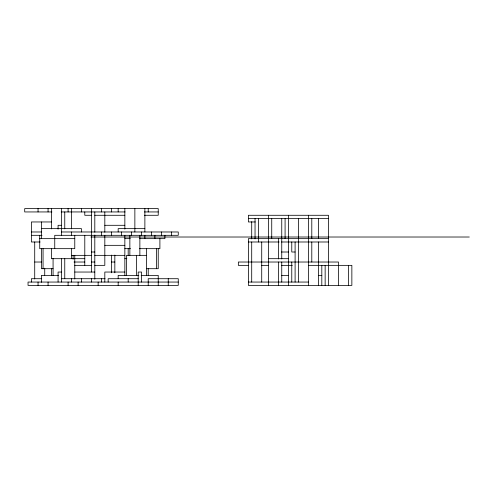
<?xml version="1.0" encoding="UTF-8"?>
<svg xmlns="http://www.w3.org/2000/svg" width="494" height="494" viewBox="0 0 494 494"><rect width="100%" height="100%" fill="white"/><g stroke="black" fill="none" stroke-linecap="round" stroke-linejoin="round"><path stroke-width="0.74" d="M51.919 211.945L24.7 211.945L24.7 208.61L158.234 208.61L158.234 215.285L144.365 215.285M61.163 211.945L125.106 211.945M144.365 211.945L158.234 211.945M91.723 215.285L84.789 215.285L84.789 211.945M94.805 215.285L124.852 215.285M248.371 218.626L328.485 218.626M51.407 221.96L31.375 221.96L31.375 241.992L40.107 241.992M255.299 221.96L248.371 221.96L248.371 215.285L328.485 215.285L328.485 285.39M61.423 225.301L58.082 225.301L58.082 229.154M104.821 225.301L124.852 225.301M41.391 228.642L81.454 228.642L81.454 231.976M144.878 228.642L118.171 228.642L118.171 231.976M31.375 231.976L41.391 231.976M61.423 231.976L178.266 231.976L178.266 235.317L54.748 235.317L54.748 248.667M31.375 235.317L42.033 235.317M90.865 237.015L469.3 237.015M39.724 238.651L74.773 238.651M124.852 238.651L130.243 238.651M139.487 238.651L164.91 238.651L164.91 235.317M328.485 238.651L248.371 238.651L248.371 285.39L351.858 285.39L351.858 265.358L308.46 265.358M248.371 241.992L279.184 241.992M281.494 241.992L328.485 241.992M104.821 245.333L124.852 245.333M124.852 248.667L130.502 248.667M139.487 248.667L159.902 248.667L159.902 238.651M91.464 252.008L94.805 252.008M281.494 252.008L288.428 252.008M295.103 252.008L291.769 252.008L291.769 241.992M71.562 255.349L91.723 255.349M94.805 255.349L124.852 255.349M146.551 255.349L126.52 255.349L126.52 275.374M84.789 258.683L51.407 258.683L51.407 248.667M124.852 258.683L126.853 258.683M268.396 258.683L288.428 258.683M34.716 262.024L41.65 262.024M74.007 262.024L84.789 262.024M91.464 262.024L94.805 262.024M111.496 262.024L114.836 262.024M74.773 265.358L91.723 265.358M94.805 265.358L104.821 265.358L104.821 235.317M248.371 265.358L238.355 265.358L238.355 262.024L338.501 262.024L338.501 285.39M261.462 265.358L268.396 265.358M281.494 265.358L292.281 265.358M53.074 268.699L41.391 268.699L41.391 248.667M146.551 268.699L158.234 268.699L158.234 248.667M61.423 272.04L58.082 272.04L58.082 282.055M74.773 272.04L94.805 272.04M124.852 272.04L104.821 272.04L104.821 282.055M58.471 275.374L41.391 275.374L41.391 282.309M138.845 275.374L118.171 275.374L118.171 278.715M141.154 275.374L158.234 275.374L158.234 285.39M281.753 275.374L288.687 275.374M318.729 275.374L321.81 275.374M41.391 278.715L31.375 278.715L31.375 282.055M61.423 278.715L105.074 278.715M138.203 278.715L108.161 278.715L108.161 282.055M178.266 282.055L28.041 282.055L28.041 285.39L178.266 285.39L178.266 278.715L148.219 278.715L148.219 285.39M248.371 282.055L308.46 282.055M348.517 265.358L348.517 285.39M325.151 265.358L325.151 285.39M321.81 265.358L321.81 285.39M318.476 218.626L318.476 238.651M318.476 241.992L318.476 285.39M311.794 218.626L311.794 238.651M311.794 241.992L311.794 262.024M308.46 215.285L308.46 285.39M298.444 218.626L298.444 282.055M295.103 241.992L295.103 282.055M291.769 262.024L291.769 282.055M288.428 215.285L288.428 285.39M285.087 218.626L285.087 238.651M281.753 218.626L281.753 258.942M281.753 262.024L281.753 282.055M278.412 238.651L278.412 258.942M278.412 262.024L278.412 285.39M271.737 218.626L271.737 238.651M268.396 215.285L268.396 285.39M261.721 241.992L261.721 282.055M258.381 218.626L258.381 241.992M255.046 218.626L255.046 238.911M251.705 221.707L251.705 238.911M251.705 241.992L251.705 282.055M171.585 231.976L171.585 235.317M168.25 278.715L168.25 285.39M161.569 231.976L161.569 235.317M156.567 248.667L156.567 268.699M154.894 235.317L154.894 238.651M151.559 231.976L151.559 235.317M148.219 208.61L148.219 211.945M148.219 268.44L148.219 275.374M146.551 248.667L146.551 275.374M144.878 208.61L144.878 231.976M144.878 235.317L144.878 238.651M141.543 231.976L141.543 235.317M141.543 282.055L141.543 272.04L138.203 272.04L138.203 285.39M139.87 235.317L139.87 255.349M136.535 255.349L136.535 275.374M134.862 208.61L134.862 231.976M131.528 231.976L131.528 235.317M129.86 235.317L129.86 255.349M128.187 248.667L128.187 255.602M128.187 278.715L128.187 282.055M124.852 208.61L124.852 229.154M124.852 235.317L124.852 275.633M121.512 231.976L121.512 235.317M118.171 208.61L118.171 211.945M118.171 282.055L118.171 285.39M114.836 255.089L114.836 272.805M111.496 208.61L111.496 211.945M111.496 231.976L111.496 235.317M111.496 255.089L111.496 272.805M104.821 211.945L104.821 232.236M101.48 208.61L101.48 211.945M101.48 231.976L101.48 235.317M101.48 278.715L101.48 282.055M98.145 282.055L98.145 285.39M94.805 211.945L94.805 232.236M94.805 235.058L94.805 279.227M91.464 208.61L91.464 272.04M91.464 278.715L91.464 282.055M84.789 235.317L84.789 265.358M81.454 208.61L81.454 211.945M81.454 278.715L81.454 282.055M78.114 282.055L78.114 285.39M74.773 235.317L74.773 248.667L39.724 248.667L39.724 235.317M74.773 255.349L74.773 278.968M73.106 255.349L73.106 259.196M71.439 208.61L71.439 228.895M71.439 231.976L71.439 235.317M71.439 248.667L71.439 258.683M71.439 278.715L71.439 282.055M68.098 208.61L68.098 211.945M68.098 282.055L68.098 285.39M64.757 211.945L64.757 228.895M64.757 258.683L64.757 278.715M61.423 208.61L61.423 235.57M61.423 258.683L61.423 282.055M53.074 258.43L53.074 275.374M51.407 208.61L51.407 228.895M51.407 268.44L51.407 275.374M48.066 208.61L48.066 211.945M48.066 282.055L48.066 285.39M44.732 268.186L44.732 275.121M43.058 248.667L43.058 268.699M41.391 221.96L41.391 238.651M38.05 208.61L38.05 211.945M38.05 282.055L38.05 285.39M34.716 241.992L34.716 278.968"/></g></svg>
